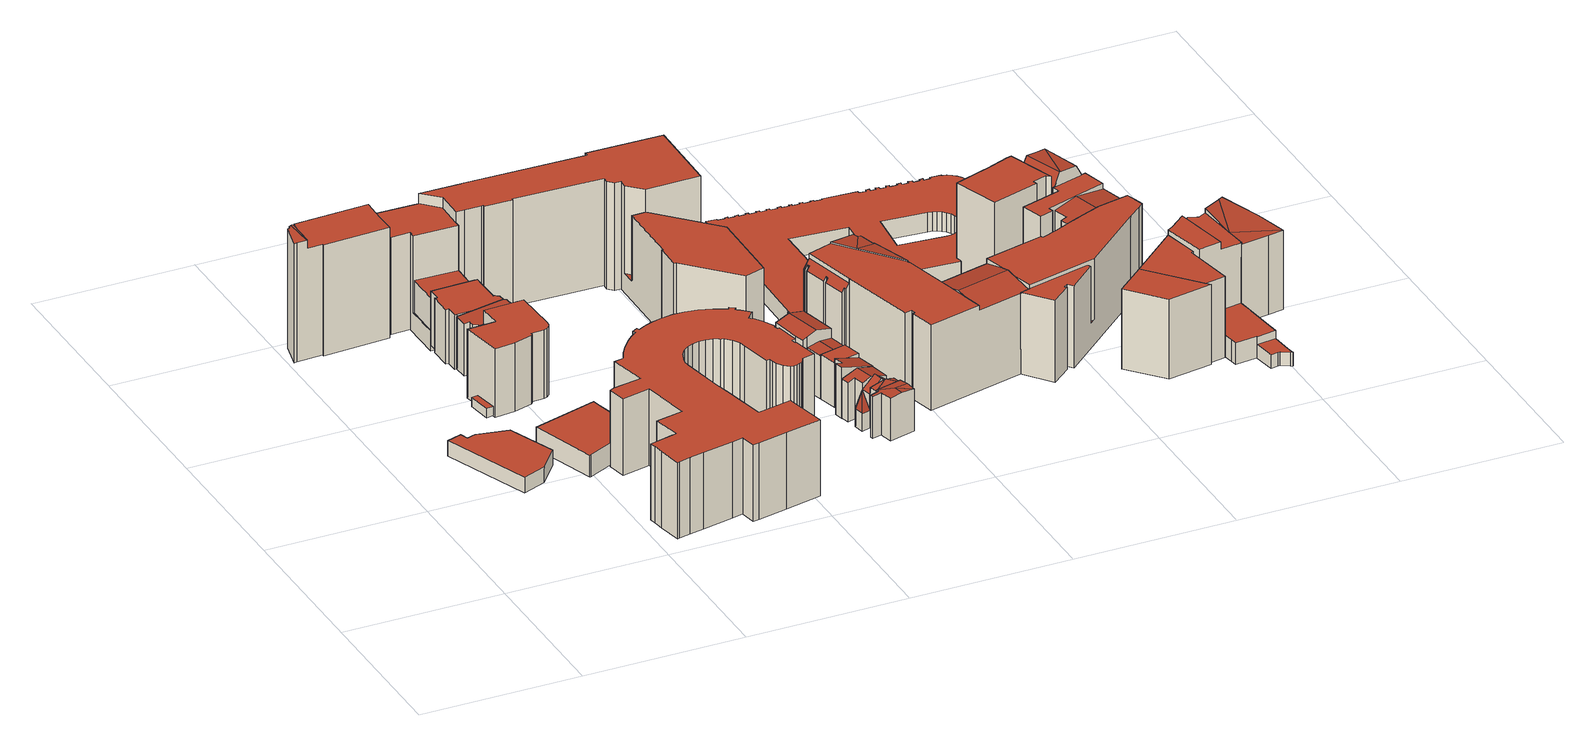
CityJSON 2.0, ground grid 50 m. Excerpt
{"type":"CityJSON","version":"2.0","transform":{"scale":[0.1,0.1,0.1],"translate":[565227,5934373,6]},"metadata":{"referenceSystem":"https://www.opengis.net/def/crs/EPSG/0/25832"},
"CityObjects":{
"building1":{"type":"Building","attributes":{"Gemeindeschluessel":"02100108","Geometrietyp2DReferenz":"3000","function":"31001_3070","roofType":"1000","measuredHeight":4.9,"storeysAboveGround":1},"address":[{"country":"Germany","locality":"Hamburg","thoroughfareName":"Caffamacherreihe"}],"geometry":[{"type":"Solid","lod":"2","boundaries":[[[[0,1,2,3]],[[4,5,0,3]],[[6,7,5,4]],[[6,8,9,7]],[[8,10,11,9]],[[11,10,12,13]],[[12,14,15,13]],[[15,14,2,1]],[[3,2,14,12,10,8,6,4]],[[5,7,9,11,13,15,1,0]]]],"semantics":{"surfaces":[{"type":"WallSurface"},{"type":"GroundSurface"},{"type":"RoofSurface"}],"values":[[0,0,0,0,0,0,0,0,1,2]]}}]},
"building2":{"type":"Building","attributes":{"Gemeindeschluessel":"02100108","Geometrietyp2DReferenz":"3000","function":"31001_2010","roofType":"1000","measuredHeight":38.09,"storeysAboveGround":9},"address":[{"country":"Germany","locality":"Hamburg","thoroughfareNumber":"24","thoroughfareName":"Valentinskamp"}],"geometry":[{"type":"Solid","lod":"2","boundaries":[[[[16,17,18,19,20,21,22]],[[23,24,25,17,16]],[[26,27,28,29,30,31,32,33,34,35,36,37,38]],[[21,20,39,40]],[[20,19,41,39]],[[19,18,42,41]],[[22,21,40,43]],[[24,23,37,36]],[[35,34,44,45]],[[34,33,46,44]],[[33,32,47,46]],[[32,31,48,47]],[[31,30,49,48]],[[30,29,50,49]],[[29,28,51,50]],[[28,27,52,51]],[[27,26,53,52]],[[26,38,54,53]],[[40,39,41,42,55,45,44,46,47,48,49,50,51,52,53,54,43]],[[54,38,37,23,16,22,43]],[[55,25,24,36,35,45]],[[42,18,17,25,55]]]],"semantics":{"surfaces":[{"type":"RoofSurface"},{"type":"WallSurface"},{"type":"GroundSurface"}],"values":[[0,0,0,1,1,1,1,1,1,1,1,1,1,1,1,1,1,1,2,1,1,1]]}}]},
"building3":{"type":"Building","attributes":{"Gemeindeschluessel":"02100108","Geometrietyp2DReferenz":"3000","function":"31001_2460","roofType":"1000","measuredHeight":3,"storeysAboveGround":1},"address":[{"country":"Germany","locality":"Hamburg","thoroughfareName":"Caffamacherreihe"}],"geometry":[{"type":"Solid","lod":"2","boundaries":[[[[56,57,58,59]],[[60,61,62,63]],[[61,56,59,62]],[[60,57,56,61]],[[63,58,57,60]],[[62,59,58,63]]]],"semantics":{"surfaces":[{"type":"GroundSurface"},{"type":"RoofSurface"},{"type":"WallSurface"}],"values":[[0,1,2,2,2,2]]}}]},
"building4":{"type":"Building","attributes":{"Gemeindeschluessel":"02100108","Geometrietyp2DReferenz":"3000","function":"31001_2461","roofType":"1000","measuredHeight":7.02},"address":[{"country":"Germany","locality":"Hamburg","thoroughfareName":"Caffamacherreihe"}],"geometry":[{"type":"Solid","lod":"2","boundaries":[[[[64,65,66,67]],[[65,68,69,66]],[[70,71,72,73]],[[71,74,75,72]],[[76,75,74,77]],[[78,64,67,79]],[[77,78,79,76]],[[73,69,68,70]],[[73,72,75,76,79,67,66,69]],[[68,65,64,78,77,74,71,70]]]],"semantics":{"surfaces":[{"type":"WallSurface"},{"type":"GroundSurface"},{"type":"RoofSurface"}],"values":[[0,0,0,0,0,0,0,0,1,2]]}}]},
"building5":{"type":"Building","attributes":{"Gemeindeschluessel":"02100108","Geometrietyp2DReferenz":"3000","function":"31001_2010","roofType":"1000","measuredHeight":21.86,"storeysAboveGround":4},"address":[{"country":"Germany","locality":"Hamburg","thoroughfareNumber":"10","thoroughfareName":"St. Anscharplatz"}],"geometry":[{"type":"Solid","lod":"2","boundaries":[[[[80,81,82,83]],[[84,85,86,87]],[[85,88,89,86]],[[88,90,91,89]],[[90,92,93,91]],[[92,94,95,93]],[[94,96,97,95]],[[96,98,99,97]],[[100,101,102,103]],[[101,104,105,102]],[[104,106,107,105]],[[82,103,102,105,107,108,87,86,89,91,93,95,97,99,83]],[[80,98,96,94,92,90,88,85,84,109,106,104,101,100,81]],[[84,87,108,109]],[[109,108,107,106]],[[100,103,82,81]],[[80,83,99,98]]]],"semantics":{"surfaces":[{"type":"WallSurface"},{"type":"GroundSurface"},{"type":"RoofSurface"}],"values":[[0,0,0,0,0,0,0,0,0,0,0,1,2,0,0,0,0]]}}]},
"building6":{"type":"Building","attributes":{"Gemeindeschluessel":"02100108","Geometrietyp2DReferenz":"3000","function":"31001_1010","roofType":"1000","measuredHeight":18.88,"storeysAboveGround":3},"address":[{"country":"Germany","locality":"Hamburg","thoroughfareNumber":"9","thoroughfareName":"St. Anscharplatz"}],"geometry":[{"type":"Solid","lod":"2","boundaries":[[[[110,111,112,113]],[[111,114,115,112]],[[114,116,117,115]],[[116,118,119,117]],[[118,120,121,119]],[[120,122,123,121]],[[122,124,125,123]],[[126,127,128,129]],[[127,130,131,128]],[[130,132,133,131]],[[132,110,113,133]],[[134,135,136,137]],[[135,126,129,136]],[[137,125,124,134]],[[137,136,129,128,131,133,113,112,115,117,119,121,123,125]],[[124,122,120,118,116,114,111,110,132,130,127,126,135,134]]]],"semantics":{"surfaces":[{"type":"WallSurface"},{"type":"GroundSurface"},{"type":"RoofSurface"}],"values":[[0,0,0,0,0,0,0,0,0,0,0,0,0,0,1,2]]}}]},
"building7":{"type":"Building","attributes":{"Gemeindeschluessel":"02100108","Geometrietyp2DReferenz":"3000","function":"31001_1010","roofType":"1000","measuredHeight":17.3,"storeysAboveGround":3},"address":[{"country":"Germany","locality":"Hamburg","thoroughfareNumber":"7","thoroughfareName":"St. Anscharplatz"}],"geometry":[{"type":"Solid","lod":"2","boundaries":[[[[138,139,140,141]],[[142,143,138,141]],[[144,143,142,145]],[[113,146,144,145]],[[112,147,146,113]],[[112,148,149,147]],[[150,151,149,148]],[[152,153,151,150]],[[152,154,155,153]],[[154,156,157,155]],[[157,156,158,159]],[[158,160,161,159]],[[161,160,162,163]],[[163,162,164,165]],[[166,165,164,167]],[[166,167,140,139]],[[148,112,113,145,142,141,140,167,164,162,160,158,156,154,152,150]],[[143,144,146,147,149,151,153,155,157,159,161,163,165,166,139,138]]]],"semantics":{"surfaces":[{"type":"WallSurface"},{"type":"GroundSurface"},{"type":"RoofSurface"}],"values":[[0,0,0,0,0,0,0,0,0,0,0,0,0,0,0,0,1,2]]}}]},
"building8":{"type":"Building","attributes":{"Gemeindeschluessel":"02100108","Geometrietyp2DReferenz":"3000","function":"31001_1120","roofType":"1000","measuredHeight":24.4,"storeysAboveGround":8},"address":[{"country":"Germany","locality":"Hamburg","thoroughfareNumber":"44","thoroughfareName":"ABC-Straße"}],"geometry":[{"type":"Solid","lod":"2","boundaries":[[[[168,169,170,171,172,173,174,175,176,177,178,179,180,181,182,183,184,185,186,187,188,189,190,191,192,193,194,195,196,197,198,199,200,201,202,203,204,205,206,207,208,209,210,211,212,213,214,215,216,217,218,219,220,221,222,223,224,225,226,227,228,229,230,231,232,233,234,235,236,237,238,239,240,241,242,243,244,245,246,247,248,249,250,251,252,253,254,255,256,257,258,259,260]],[[261,262,263,264,265,266,267,268,269,270,271,272,273,274,275,276,277,278,279,280,281,282,283,284,285,286,287,288,289,290,291,292,293,294,295,296,297,298,299,300,301,302,303,304,305,306,307,308,309,310,311,312,313,314,315,316,317,318,319,320,321,322,323,324,325,326,327,328,329,330,331,332,333,334,335,336,337,338,339,340,341,342,343,344,345,346,347,348,349,350,351,352,353]],[[351,168,260,352]],[[350,169,168,351]],[[349,170,169,350]],[[348,171,170,349]],[[347,172,171,348]],[[346,173,172,347]],[[345,174,173,346]],[[344,175,174,345]],[[343,176,175,344]],[[342,177,176,343]],[[341,178,177,342]],[[340,179,178,341]],[[339,180,179,340]],[[338,181,180,339]],[[337,182,181,338]],[[336,183,182,337]],[[335,184,183,336]],[[334,185,184,335]],[[333,186,185,334]],[[332,187,186,333]],[[331,188,187,332]],[[330,189,188,331]],[[329,190,189,330]],[[328,191,190,329]],[[327,192,191,328]],[[326,193,192,327]],[[325,194,193,326]],[[324,195,194,325]],[[323,196,195,324]],[[322,197,196,323]],[[321,198,197,322]],[[320,199,198,321]],[[319,200,199,320]],[[318,201,200,319]],[[317,202,201,318]],[[316,203,202,317]],[[315,204,203,316]],[[314,205,204,315]],[[313,206,205,314]],[[312,207,206,313]],[[311,208,207,312]],[[310,209,208,311]],[[309,210,209,310]],[[308,211,210,309]],[[307,212,211,308]],[[306,213,212,307]],[[305,214,213,306]],[[304,215,214,305]],[[303,216,215,304]],[[302,217,216,303]],[[301,218,217,302]],[[300,219,218,301]],[[299,220,219,300]],[[298,221,220,299]],[[297,222,221,298]],[[296,223,222,297]],[[295,224,223,296]],[[294,225,224,295]],[[293,226,225,294]],[[292,227,226,293]],[[291,228,227,292]],[[290,229,228,291]],[[289,230,229,290]],[[288,231,230,289]],[[287,232,231,288]],[[286,233,232,287]],[[285,234,233,286]],[[284,235,234,285]],[[283,236,235,284]],[[282,237,236,283]],[[281,238,237,282]],[[280,239,238,281]],[[279,240,239,280]],[[278,241,240,279]],[[277,242,241,278]],[[276,243,242,277]],[[275,244,243,276]],[[274,245,244,275]],[[273,246,245,274]],[[272,247,246,273]],[[271,248,247,272]],[[270,249,248,271]],[[269,250,249,270]],[[268,251,250,269]],[[267,252,251,268]],[[266,253,252,267]],[[265,254,253,266]],[[264,255,254,265]],[[263,256,255,264]],[[262,257,256,263]],[[261,258,257,262]],[[353,259,258,261]],[[352,260,259,353]]]],"semantics":{"surfaces":[{"type":"GroundSurface"},{"type":"RoofSurface"},{"type":"WallSurface"}],"values":[[0,1,2,2,2,2,2,2,2,2,2,2,2,2,2,2,2,2,2,2,2,2,2,2,2,2,2,2,2,2,2,2,2,2,2,2,2,2,2,2,2,2,2,2,2,2,2,2,2,2,2,2,2,2,2,2,2,2,2,2,2,2,2,2,2,2,2,2,2,2,2,2,2,2,2,2,2,2,2,2,2,2,2,2,2,2,2,2,2,2,2,2,2,2,2]]}}]},
"building9":{"type":"Building","attributes":{"Gemeindeschluessel":"02100108","Geometrietyp2DReferenz":"3000","function":"31001_2010","roofType":"1000","measuredHeight":34.38,"storeysAboveGround":9},"address":[{"country":"Germany","locality":"Hamburg","thoroughfareNumber":"22","thoroughfareName":"Valentinskamp"}],"geometry":[{"type":"Solid","lod":"2","boundaries":[[[[354,355,356,357]],[[358,359,360]],[[361,362,363,364]],[[365,366,359]],[[367,368,369,370]],[[371,372,373,374]],[[372,375,376,373]],[[375,367,370,376]],[[356,355,362,361]],[[377,378,379,380]],[[381,377,380,382]],[[383,384,385,386]],[[384,387,388,385]],[[387,389,390,388]],[[391,392,393,394]],[[395,396,397,398]],[[399,400,401,402]],[[358,403,404,359]],[[404,405,365,359]],[[406,407,408,409]],[[410,411,412,413]],[[414,415,359,366]],[[415,416,360,359]],[[417,418,419,420]],[[418,421,422,419]],[[423,403,358,360,416,417,420,424]],[[378,425,426,369,368,379]],[[427,413,412,409,408,402,401,394,393,386,385,388,390,428,429,430,374,373,376,370,369,426,398,397,424,420,419,422,431]],[[391,400,399,407,406,405,404,403,423,396,395,425,378,377,381,389,387,384,383,392]],[[399,402,408,407]],[[412,411,414,366,365,405,406,409]],[[427,431,432,433]],[[431,422,421,432]],[[413,427,433,410]],[[423,424,397,396]],[[391,394,401,400]],[[395,398,426,425]],[[383,386,393,392]],[[390,389,381,382,428]],[[429,357,356,361,364,430]],[[428,382,434,354,357,429]],[[430,364,363,435,371,374]],[[363,362,355,354,434,435]],[[433,432,421,418,417,416,415,414,411,410]],[[434,382,380,379,368,367,375,372,371,435]]]],"semantics":{"surfaces":[{"type":"RoofSurface"},{"type":"WallSurface"},{"type":"GroundSurface"}],"values":[[0,0,0,0,1,1,1,1,1,1,1,1,1,1,1,1,1,1,1,1,1,1,1,1,1,1,1,2,0,1,1,1,1,1,1,1,1,1,1,1,1,1,1,0,0]]}}]},
"building10":{"type":"Building","attributes":{"Gemeindeschluessel":"02100108","Geometrietyp2DReferenz":"3000","function":"31001_2050","roofType":"3100","measuredHeight":13.84,"storeysAboveGround":3},"address":[{"country":"Germany","locality":"Hamburg","thoroughfareNumber":"2","thoroughfareName":"Neue ABC-Straße"}],"geometry":[{"type":"Solid","lod":"2","boundaries":[[[[436,437,438,439]],[[440,436,439,441]],[[441,439,442]],[[443,444,445,446]],[[447,438,448,449]],[[450,451,452,453]],[[445,453,452,449,448,454,455,446]],[[455,440,441,442,443,446]],[[454,437,436,440,455]],[[449,452,451,447]],[[453,445,444,450]],[[448,438,437,454]],[[444,443,442,439,438,447,451,450]]]],"semantics":{"surfaces":[{"type":"RoofSurface"},{"type":"WallSurface"},{"type":"GroundSurface"}],"values":[[0,0,0,1,1,1,2,1,1,1,1,1,0]]}}]},
"building11":{"type":"Building","attributes":{"Gemeindeschluessel":"02100108","Geometrietyp2DReferenz":"3000","function":"31001_2010","roofType":"3100","measuredHeight":14.96,"storeysAboveGround":3},"address":[{"country":"Germany","locality":"Hamburg","thoroughfareNumber":"3","thoroughfareName":"Neue ABC-Straße"}],"geometry":[{"type":"Solid","lod":"2","boundaries":[[[[456,457,458]],[[458,459,460]],[[461,458,460,462]],[[463,464,456,458,461]],[[465,466,467,468,469,470,471]],[[472,473,474,475,476,477,468]],[[478,474,473,479]],[[474,478,480]],[[477,481,482,470,469]],[[483,475,474,480]],[[459,458,457]],[[465,471,464,463]],[[472,468,467]],[[476,481,477]],[[457,456,464,471,470,482,484,485]],[[486,487,485,484,454,448]],[[486,466,465,463,461,462,487]],[[448,479,473,472,467,466,486]],[[484,482,481,476,475,483,454]],[[454,483,480,478,479,448]],[[477,469,468]],[[487,462,460,459,457,485]]]],"semantics":{"surfaces":[{"type":"RoofSurface"},{"type":"WallSurface"},{"type":"GroundSurface"}],"values":[[0,0,0,0,0,0,0,0,0,0,1,1,1,1,1,2,1,1,1,1,1,1]]}}]},
"building12":{"type":"Building","attributes":{"Gemeindeschluessel":"02100108","Geometrietyp2DReferenz":"3000","function":"31001_2010","roofType":"3100","measuredHeight":14.04,"storeysAboveGround":3},"address":[{"country":"Germany","locality":"Hamburg","thoroughfareNumber":"4","thoroughfareName":"Neue ABC-Straße"}],"geometry":[{"type":"Solid","lod":"2","boundaries":[[[[488,489,490,491,492,493]],[[494,495,491,490]],[[489,488,496,497]],[[488,493,498,496]],[[493,492,499,498]],[[495,494,484,500]],[[494,490,489,497,484]],[[492,491,495,500,499]],[[500,484,497,496,498,499]]]],"semantics":{"surfaces":[{"type":"RoofSurface"},{"type":"WallSurface"},{"type":"GroundSurface"}],"values":[[0,0,1,1,1,1,1,1,2]]}}]},
"building13":{"type":"Building","attributes":{"Gemeindeschluessel":"02100108","Geometrietyp2DReferenz":"3000","function":"31001_2010","roofType":"2100","measuredHeight":16.29,"storeysAboveGround":3},"address":[{"country":"Germany","locality":"Hamburg","thoroughfareNumber":"5","thoroughfareName":"Neue ABC-Straße"}],"geometry":[{"type":"Solid","lod":"2","boundaries":[[[[501,502,503,504,505,506]],[[507,508,509,510,511,512]],[[505,504,507,512]],[[504,503,508,507]],[[503,502,509,508]],[[502,501,510,509]],[[501,506,511,510]],[[506,505,512,511]]]],"semantics":{"surfaces":[{"type":"RoofSurface"},{"type":"GroundSurface"},{"type":"WallSurface"}],"values":[[0,1,2,2,2,2,2,2]]}}]},
"building14":{"type":"Building","attributes":{"Gemeindeschluessel":"02100108","Geometrietyp2DReferenz":"3000","function":"31001_2010","roofType":"1000","measuredHeight":14.13,"storeysAboveGround":3},"address":[{"country":"Germany","locality":"Hamburg","thoroughfareNumber":"6","thoroughfareName":"Neue ABC-Straße"}],"geometry":[{"type":"Solid","lod":"2","boundaries":[[[[513,514,515,516]],[[517,509,508,518]],[[515,514,517,518]],[[514,513,509,517]],[[513,516,508,509]],[[516,515,518,508]]]],"semantics":{"surfaces":[{"type":"RoofSurface"},{"type":"GroundSurface"},{"type":"WallSurface"}],"values":[[0,1,2,2,2,2]]}}]},
"building15":{"type":"Building","attributes":{"Gemeindeschluessel":"02100108","Geometrietyp2DReferenz":"3000","function":"31001_2010","roofType":"3100","measuredHeight":18.1,"storeysAboveGround":5},"address":[{"country":"Germany","locality":"Hamburg","thoroughfareNumber":"8","thoroughfareName":"Neue ABC-Straße"}],"geometry":[{"type":"Solid","lod":"2","boundaries":[[[[519,520,521,522]],[[521,520,523,524]],[[525,526,527,528]],[[528,527,529,524,523,530]],[[529,531,522,521,524]],[[529,527,526,531]],[[528,530,532,525]],[[523,520,519,532,530]],[[532,519,522,531,526,525]]]],"semantics":{"surfaces":[{"type":"RoofSurface"},{"type":"WallSurface"},{"type":"GroundSurface"}],"values":[[0,1,1,2,1,1,1,1,0]]}}]},
"building16":{"type":"Building","attributes":{"Gemeindeschluessel":"02100108","Geometrietyp2DReferenz":"3000","function":"31001_2010","roofType":"3100","measuredHeight":14.31,"storeysAboveGround":3},"address":[{"country":"Germany","locality":"Hamburg","thoroughfareNumber":"7","thoroughfareName":"Neue ABC-Straße"}],"geometry":[{"type":"Solid","lod":"2","boundaries":[[[[533,534,535,536]],[[537,538,534,533]],[[536,535,539,540]],[[538,537,541,542]],[[537,533,536,540,541]],[[535,534,538,542,539]],[[542,541,540,539]]]],"semantics":{"surfaces":[{"type":"RoofSurface"},{"type":"WallSurface"},{"type":"GroundSurface"}],"values":[[0,0,1,1,1,1,2]]}}]},
"building17":{"type":"Building","attributes":{"Gemeindeschluessel":"02100108","Geometrietyp2DReferenz":"3000","function":"31001_2070","roofType":"1000","measuredHeight":27.98,"storeysAboveGround":7},"address":[{"country":"Germany","locality":"Hamburg","thoroughfareNumber":"52","thoroughfareName":"ABC-Straße"}],"geometry":[{"type":"Solid","lod":"2","boundaries":[[[[543,544,545,546]],[[547,548,549,550,543,546,551]],[[551,546,552]],[[553,551,552]],[[554,555,556]],[[557,558,559,560]],[[558,561,562,559]],[[561,563,564,562]],[[563,565,566,564]],[[567,568,569,570]],[[568,571,572,569]],[[571,573,574,572]],[[573,575,576,574]],[[575,577,578,576]],[[577,579,580,578]],[[581,582,583,584]],[[544,543,585,586]],[[587,588,589]],[[590,591,592,593]],[[591,594,595,592]],[[594,596,597,595]],[[543,550,598,585]],[[550,549,599,598]],[[549,548,600,599]],[[601,602,603,604]],[[602,605,606,603]],[[553,552,581,584,607]],[[608,609,610,611]],[[609,612,613,610]],[[614,615,616,617]],[[618,619,620]],[[621,614,617,622]],[[623,624,556,555]],[[625,626,627,628]],[[626,629,630,627]],[[629,631,632,630]],[[631,633,634,632]],[[635,636,637,638]],[[636,639,640,637]],[[639,641,642,640]],[[643,644,645,646]],[[644,647,648,645]],[[596,594,591,590,649,587,589,650,582,581,651,652,653,654]],[[633,621,622,655,656,634]],[[641,657,554,556,624,625,628,642]],[[593,592,595,597,658,570,569,572,574,576,578,580,560,559,562,564,566,659,586,585,598,599,600,604,603,606,660,611,610,613,661,662,646,645,648,663,638,637,640,642,628,627,630,632,634,656,664]],[[584,583,665,666,612,609,608,667,605,602,601,668,607]],[[615,657,641,639,636,635,669,647,644,643,670,671,672,618,620,616]],[[597,596,654,658]],[[587,649,664,656,655,588]],[[601,604,600,548,547,668]],[[618,672,666,665,673,619]],[[669,663,648,647]],[[635,638,663,669]],[[643,646,662,670]],[[615,614,623,555,554,657]],[[670,662,661,671]],[[613,612,666,672,671,661]],[[620,674,616]],[[589,675,650]],[[608,611,660,667]],[[667,660,606,605]],[[668,547,551,553,607]],[[664,649,590,593]],[[581,552,546,545,651]],[[650,673,665,583,582]],[[654,653,676,677]],[[659,652,651,545,544,586]],[[658,654,677,567,570]],[[560,580,579,557]],[[566,565,676,653,652,659]],[[624,623,614,621,633,631,629,626,625]],[[589,588,655,622,617,616,674,675]],[[674,620,619,673,650,675]],[[579,577,575,573,571,568,567,677,676,565,563,561,558,557]]]],"semantics":{"surfaces":[{"type":"RoofSurface"},{"type":"WallSurface"},{"type":"GroundSurface"}],"values":[[0,0,0,0,0,1,1,1,1,1,1,1,1,1,1,1,1,1,1,1,1,1,1,1,1,1,1,1,1,1,1,1,1,1,1,1,1,1,1,1,1,1,0,1,1,2,0,0,1,1,1,1,1,1,1,1,1,1,1,1,1,1,1,1,1,1,1,1,1,1,1,0,0,0,0]]}}]},
"building18":{"type":"Building","attributes":{"name":"Finanzbehörde","Gemeindeschluessel":"02100108","Geometrietyp2DReferenz":"3000","function":"31001_1110","roofType":"1000","measuredHeight":6.14,"storeysAboveGround":9},"address":[{"country":"Germany","locality":"Hamburg","thoroughfareNumber":"36","thoroughfareName":"Gänsemarkt"}],"geometry":[{"type":"Solid","lod":"2","boundaries":[[[[678,679,680,681,682,683,684,685,686,687,688,689,690,691,692,693,694,695,696,697,698,699,700,701,702,703,704,705,706,707,708,709,710,711,712,713,714,715,716,717,718,719,720,721,722,723,724,725,726,727,728,729,730,731,732,733,734,735,736,737,738,739,740,741,742,743,744,745,746,747,748,749,750,751,752,753,754,755,756,757,758,759,760,761,762,763,764,765,766,767,768,769,770,771,772,773,774,775,776,777,778,779,780,781,782,783,784,785,786,787,788,789,790,791,792,793,794,795,796,797,798,799,800,801,802,803,804,805,806,807,808,809,810,811,812,813,814,815,816],[817,818,819,820,821,822,823,824,825,826,827,828,829,830,831,832,833,834,835],[836,837,838,839]],[[840,841,842,843,844,845,846,847,848,849,850,851,852,853,854,855,856,857,858,859,860,861,862,863,864,865,866,867,868,869,870,871,872,873,874,875,876,877,878,879,880,881,882,883,884,885,886,887,888,889,890,891,892,893,894,895,896,897,898,899,900,901,902,903,904,905,906,907,908,909,910,911,912,913,914,915,916,917,918,919,920,921,922,923,924,925,926,927,928,929,930,931,932,933,934,935,936,937,938,939,940,941,942,943,944,945,946,947,948,949,950,951,952,953,954,955,956,957,958,959,960,961,962,963,964,965,966,967,968,969,970,971,972,973,974,975,976,977,978],[979,980,981,982,983,984,985,986,987,988,989,990,991,992,993,994,995,996,997],[998,999,1000,1001]],[[976,678,816,977]],[[975,679,678,976]],[[974,680,679,975]],[[973,681,680,974]],[[972,682,681,973]],[[971,683,682,972]],[[970,684,683,971]],[[969,685,684,970]],[[968,686,685,969]],[[967,687,686,968]],[[966,688,687,967]],[[965,689,688,966]],[[964,690,689,965]],[[963,691,690,964]],[[962,692,691,963]],[[961,693,692,962]],[[960,694,693,961]],[[959,695,694,960]],[[958,696,695,959]],[[957,697,696,958]],[[956,698,697,957]],[[955,699,698,956]],[[954,700,699,955]],[[953,701,700,954]],[[952,702,701,953]],[[951,703,702,952]],[[950,704,703,951]],[[949,705,704,950]],[[948,706,705,949]],[[947,707,706,948]],[[946,708,707,947]],[[945,709,708,946]],[[944,710,709,945]],[[943,711,710,944]],[[942,712,711,943]],[[941,713,712,942]],[[940,714,713,941]],[[939,715,714,940]],[[938,716,715,939]],[[937,717,716,938]],[[936,718,717,937]],[[935,719,718,936]],[[934,720,719,935]],[[933,721,720,934]],[[932,722,721,933]],[[931,723,722,932]],[[930,724,723,931]],[[929,725,724,930]],[[928,726,725,929]],[[927,727,726,928]],[[926,728,727,927]],[[925,729,728,926]],[[924,730,729,925]],[[923,731,730,924]],[[922,732,731,923]],[[921,733,732,922]],[[920,734,733,921]],[[919,735,734,920]],[[918,736,735,919]],[[917,737,736,918]],[[916,738,737,917]],[[915,739,738,916]],[[914,740,739,915]],[[913,741,740,914]],[[912,742,741,913]],[[911,743,742,912]],[[910,744,743,911]],[[909,745,744,910]],[[908,746,745,909]],[[907,747,746,908]],[[906,748,747,907]],[[905,749,748,906]],[[904,750,749,905]],[[903,751,750,904]],[[902,752,751,903]],[[901,753,752,902]],[[900,754,753,901]],[[899,755,754,900]],[[898,756,755,899]],[[897,757,756,898]],[[896,758,757,897]],[[895,759,758,896]],[[894,760,759,895]],[[893,761,760,894]],[[892,762,761,893]],[[891,763,762,892]],[[890,764,763,891]],[[889,765,764,890]],[[888,766,765,889]],[[887,767,766,888]],[[886,768,767,887]],[[885,769,768,886]],[[884,770,769,885]],[[883,771,770,884]],[[882,772,771,883]],[[881,773,772,882]],[[880,774,773,881]],[[879,775,774,880]],[[878,776,775,879]],[[877,777,776,878]],[[876,778,777,877]],[[875,779,778,876]],[[874,780,779,875]],[[873,781,780,874]],[[872,782,781,873]],[[871,783,782,872]],[[870,784,783,871]],[[869,785,784,870]],[[868,786,785,869]],[[867,787,786,868]],[[866,788,787,867]],[[865,789,788,866]],[[864,790,789,865]],[[863,791,790,864]],[[862,792,791,863]],[[861,793,792,862]],[[860,794,793,861]],[[859,795,794,860]],[[858,796,795,859]],[[857,797,796,858]],[[856,798,797,857]],[[855,799,798,856]],[[854,800,799,855]],[[853,801,800,854]],[[852,802,801,853]],[[851,803,802,852]],[[850,804,803,851]],[[849,805,804,850]],[[848,806,805,849]],[[847,807,806,848]],[[846,808,807,847]],[[845,809,808,846]],[[844,810,809,845]],[[843,811,810,844]],[[842,812,811,843]],[[841,813,812,842]],[[840,814,813,841]],[[978,815,814,840]],[[977,816,815,978]],[[995,817,835,996]],[[994,818,817,995]],[[993,819,818,994]],[[992,820,819,993]],[[991,821,820,992]],[[990,822,821,991]],[[989,823,822,990]],[[988,824,823,989]],[[987,825,824,988]],[[986,826,825,987]],[[985,827,826,986]],[[984,828,827,985]],[[983,829,828,984]],[[982,830,829,983]],[[981,831,830,982]],[[980,832,831,981]],[[979,833,832,980]],[[997,834,833,979]],[[996,835,834,997]],[[999,836,839,1000]],[[998,837,836,999]],[[1001,838,837,998]],[[1000,839,838,1001]]]],"semantics":{"surfaces":[{"type":"GroundSurface"},{"type":"RoofSurface"},{"type":"WallSurface"}],"values":[[0,1,2,2,2,2,2,2,2,2,2,2,2,2,2,2,2,2,2,2,2,2,2,2,2,2,2,2,2,2,2,2,2,2,2,2,2,2,2,2,2,2,2,2,2,2,2,2,2,2,2,2,2,2,2,2,2,2,2,2,2,2,2,2,2,2,2,2,2,2,2,2,2,2,2,2,2,2,2,2,2,2,2,2,2,2,2,2,2,2,2,2,2,2,2,2,2,2,2,2,2,2,2,2,2,2,2,2,2,2,2,2,2,2,2,2,2,2,2,2,2,2,2,2,2,2,2,2,2,2,2,2,2,2,2,2,2,2,2,2,2,2,2,2,2,2,2,2,2,2,2,2,2,2,2,2,2,2,2,2,2,2,2,2]]}}]},
"building19":{"type":"Building","attributes":{"Gemeindeschluessel":"02100108","Geometrietyp2DReferenz":"3000","function":"31001_2010","roofType":"1000","measuredHeight":25.54,"storeysAboveGround":7},"address":[{"country":"Germany","locality":"Hamburg","thoroughfareNumber":"2","thoroughfareName":"ABC-Straße"}],"geometry":[{"type":"Solid","lod":"2","boundaries":[[[[1002,1003,1004,1005]],[[1006,1007,1008,1009]],[[1004,1003,1008,1007]],[[1002,1005,1006,1009]],[[1006,1005,1004,1007]],[[1008,1003,1002,1009]]]],"semantics":{"surfaces":[{"type":"RoofSurface"},{"type":"GroundSurface"},{"type":"WallSurface"}],"values":[[0,1,2,2,2,2]]}}]},
"building20":{"type":"Building","attributes":{"Gemeindeschluessel":"02100108","Geometrietyp2DReferenz":"3000","function":"31001_2010","roofType":"1000","measuredHeight":30.44,"storeysAboveGround":6},"address":[{"country":"Germany","locality":"Hamburg","thoroughfareNumber":"35","thoroughfareName":"Gänsemarkt"}],"geometry":[{"type":"Solid","lod":"2","boundaries":[[[[1010,1011,1012,1013,1014,1015,1016]],[[1017,1018,1019,1012,1011]],[[1020,1018,1017,1021]],[[1022,1023,1020,1021]],[[1024,1025,1026,1015]],[[1027,1028,797,798]],[[1028,1029,1030,797]],[[1029,1031,1032,1030]],[[1033,1034,1035,1036]],[[1034,1037,1038,1035]],[[1014,1024,1015]],[[1023,1022,1039,790]],[[1040,1027,798,1041]],[[1022,1021,1017,1011,1010,1042,1039]],[[1035,1038,1041,798,797,1030,1032,1043,1044,791,790,1039,1042,1036]],[[791,1019,1018,1020,1023,790]],[[1044,1013,1012,1019,791]],[[1043,1025,1024,1014,1013,1044]],[[1041,1038,1037,1040]],[[1042,1010,1016,1045,1033,1036]],[[1016,1015,1026,1046,1045]],[[1032,1031,1046,1026,1025,1043]],[[1046,1031,1029,1028,1027,1040,1037,1034,1033,1045]]]],"semantics":{"surfaces":[{"type":"RoofSurface"},{"type":"WallSurface"},{"type":"GroundSurface"}],"values":[[0,0,0,0,0,1,1,1,1,1,1,1,1,1,2,1,1,1,1,1,1,1,0]]}}]},
"building21":{"type":"Building","attributes":{"Gemeindeschluessel":"02100108","Geometrietyp2DReferenz":"3000","function":"31001_2010","roofType":"1000","measuredHeight":26.57,"storeysAboveGround":6},"address":[{"country":"Germany","locality":"Hamburg","thoroughfareNumber":"33","thoroughfareName":"Gänsemarkt"}],"geometry":[{"type":"Solid","lod":"2","boundaries":[[[[1047,1048,1049,1050]],[[1051,1052,1053,1054]],[[1052,1055,1056,1053]],[[1057,1058,1059,1060]],[[1057,1061,1062,1063,1055,1052,1051,1048,1047,1058]],[[1049,1064,1065,1066,1041,1067,1068,1069,1042,1039,1060,1059,1050]],[[1070,1071,1054,1053,1056,1072,1073,1074]],[[1056,1068,1067,1072]],[[1059,1058,1047,1050]],[[1039,1061,1057,1060]],[[1042,1062,1061,1039]],[[1049,1048,1051,1054,1071,1064]],[[1069,1063,1062,1042]],[[1070,1065,1064,1071]],[[1074,1066,1065,1070]],[[1068,1056,1055,1063,1069]],[[1073,1041,1066,1074]],[[1072,1067,1041,1073]]]],"semantics":{"surfaces":[{"type":"WallSurface"},{"type":"RoofSurface"},{"type":"GroundSurface"}],"values":[[0,0,0,0,1,2,1,0,0,0,0,0,0,0,0,0,0,0]]}}]},
"building22":{"type":"Building","attributes":{"Gemeindeschluessel":"02100108","Geometrietyp2DReferenz":"3000","function":"31001_2010","roofType":"1000","measuredHeight":25.83,"storeysAboveGround":7},"address":[{"country":"Germany","locality":"Hamburg","thoroughfareNumber":"1","thoroughfareName":"ABC-Straße"}],"geometry":[{"type":"Solid","lod":"2","boundaries":[[[[1075,1076,1077,1078,1003,1079]],[[1080,1081,1082,1083,1084,1085]],[[1003,1078,1080,1085]],[[1078,1077,1081,1080]],[[1077,1076,1082,1081]],[[1076,1075,1083,1082]],[[1075,1079,1084,1083]],[[1079,1003,1085,1084]]]],"semantics":{"surfaces":[{"type":"RoofSurface"},{"type":"GroundSurface"},{"type":"WallSurface"}],"values":[[0,1,2,2,2,2,2,2]]}}]},
"building23":{"type":"Building","attributes":{"Gemeindeschluessel":"02100108","Geometrietyp2DReferenz":"3000","function":"31001_2010","roofType":"3100","measuredHeight":26.45,"storeysAboveGround":6},"address":[{"country":"Germany","locality":"Hamburg","thoroughfareNumber":"30","thoroughfareName":"Gänsemarkt"}],"geometry":[{"type":"Solid","lod":"2","boundaries":[[[[1086,1087,1088,1089,1090,1091,1092,1093,1094]],[[1095,1089,1088,1096]],[[1093,1092,1097,1098]],[[1092,1091,1099,1097]],[[1091,1090,1059,1099]],[[1087,1086,1100,1101]],[[1086,1094,1102,1100]],[[1094,1093,1098,1102]],[[1095,1096,1103,1060]],[[1096,1088,1087,1101,1103]],[[1090,1089,1095,1060,1059]],[[1060,1103,1101,1100,1102,1098,1097,1099,1059]]]],"semantics":{"surfaces":[{"type":"RoofSurface"},{"type":"WallSurface"},{"type":"GroundSurface"}],"values":[[0,0,1,1,1,1,1,1,1,1,1,2]]}}]},
"building24":{"type":"Building","attributes":{"Gemeindeschluessel":"02100108","Geometrietyp2DReferenz":"3000","function":"31001_2010","roofType":"1000","measuredHeight":28.51,"storeysAboveGround":6},"address":[{"country":"Germany","locality":"Hamburg","thoroughfareNumber":"24","thoroughfareName":"Gänsemarkt"}],"geometry":[{"type":"Solid","lod":"2","boundaries":[[[[1104,1105,1106,1107,1108]],[[1109,1110,1111,1112,1113,1114,1115,1116,1117,1118,1119]],[[1112,1120,1121]],[[1122,1123,1124,1120,1112,1125]],[[1126,1127,1125,1112,1128]],[[1107,1106,1129,1130]],[[1105,1104,1119,1118]],[[1131,1132,1133,1134]],[[1132,1135,1136,1133]],[[1135,1137,1138,1136]],[[1117,1116,1139,1140]],[[1116,1115,1141,1139]],[[1115,1114,1142,1141]],[[1111,1128,1112]],[[1143,1144,1145,1146]],[[1147,1148,1149,1150]],[[1148,1151,1152,1149]],[[1151,1153,1154,1152]],[[1153,1155,1156,1154]],[[1121,1113,1112]],[[1124,1123,1157,1158]],[[1123,1122,1159,1157]],[[1127,1126,1160,1161]],[[1114,1113,1121,1120,1124,1158,1142]],[[1146,1145,1162,1150,1149,1152,1154,1156,1163,1134,1133,1136,1138,1130,1129,1140,1139,1141,1142,1158,1157,1159,1161,1160,1164]],[[1138,1137,1165,1108,1107,1130]],[[1159,1122,1125,1127,1161]],[[1163,1156,1155,1166]],[[1162,1167,1168,1169,1147,1150]],[[1162,1145,1144,1167]],[[1164,1110,1109,1170,1143,1146]],[[1160,1126,1128,1111,1110,1164]],[[1163,1166,1171,1172,1131,1134]],[[1168,1172,1171,1169]],[[1109,1119,1104,1108,1165,1170]],[[1129,1106,1105,1118,1117,1140]],[[1171,1166,1155,1153,1151,1148,1147,1169]],[[1165,1137,1135,1132,1131,1172,1168,1167,1144,1143,1170]]]],"semantics":{"surfaces":[{"type":"RoofSurface"},{"type":"WallSurface"},{"type":"GroundSurface"}],"values":[[0,0,0,0,0,1,1,1,1,1,1,1,1,1,1,1,1,1,1,1,1,1,1,1,2,1,1,1,1,1,1,1,1,1,1,1,0,0]]}}]}
},
"vertices":[
[236,371,120],[131,645,120],[131,645,71],[236,371,71],[310,399,71],[310,399,120],[371,475,71],[371,475,120],[312,624,71],[312,624,120],[214,644,71],[214,644,120],[186,635,71],[186,635,120],[178,660,71],[178,660,120],
[42,1366,404],[37,1459,403],[31,1456,403],[28,1448,403],[21,1447,403],[3,1364,403],[10,1365,403],[43,1366,404],[44,1459,404],[40,1460,404],[92,1364,377],[299,1374,377],[299,1376,377],[298,1435,377],[300,1514,377],[68,1504,377],[56,1449,377],[53,1449,377],[51,1454,377],[48,1458,377],[44,1459,377],[43,1366,377],[92,1369,377],[21,1447,23],[3,1364,23],[28,1448,23],[31,1456,23],[10,1365,23],[51,1454,23],[48,1458,23],[53,1449,23],[56,1449,23],[68,1504,23],[300,1514,23],[298,1435,23],[299,1376,23],[299,1374,23],[92,1364,23],[92,1369,23],[40,1460,23],
[336,885,58],[349,812,58],[328,809,58],[316,882,58],[349,812,88],[336,885,88],[316,882,88],[328,809,88],
[458,413,115],[455,412,115],[455,412,45],[458,413,45],[387,615,115],[387,615,45],[591,675,115],[597,647,115],[597,647,45],[591,675,45],[607,605,115],[607,605,45],[638,471,45],[638,471,115],[549,455,115],[549,455,45],
[420,823,267],[357,815,267],[357,815,48],[420,823,48],[550,886,267],[549,875,267],[549,875,48],[550,886,48],[544,864,267],[544,864,48],[535,857,267],[535,857,48],[524,853,267],[524,853,48],[484,851,267],[484,851,48],[484,844,267],[484,844,48],[479,839,267],[479,839,48],[334,947,267],[423,952,267],[423,952,48],[334,947,48],[419,1021,267],[419,1021,48],[419,1022,267],[419,1022,48],[544,1027,48],[544,1027,267],
[374,1099,218],[504,1101,235],[504,1101,51],[374,1099,51],[514,1101,237],[514,1101,51],[524,1094,238],[524,1094,51],[525,1067,238],[525,1067,51],[543,1067,240],[543,1067,51],[544,1027,240],[544,1027,51],[419,1022,224],[419,1022,51],[404,1024,222],[392,1034,220],[392,1034,51],[404,1024,51],[392,1054,220],[392,1054,51],[375,1054,218],[375,1054,51],[419,1021,224],[408,1020,222],[408,1020,51],[419,1021,51],
[358,1136,224],[358,1207,224],[358,1207,51],[358,1136,51],[366,1136,51],[366,1136,224],[367,1099,224],[367,1099,51],[374,1099,224],[504,1101,224],[504,1107,51],[504,1107,224],[515,1107,51],[515,1107,224],[526,1118,51],[526,1118,224],[525,1140,51],[525,1140,224],[514,1150,51],[514,1150,224],[509,1150,51],[509,1150,224],[508,1250,51],[508,1250,224],[498,1250,51],[498,1250,224],[364,1247,51],[364,1247,224],[365,1207,224],[365,1207,51],
[1025,720,40],[1042,709,40],[1036,701,40],[1048,692,40],[1073,669,40],[1050,644,40],[1057,635,40],[1060,637,40],[1077,614,40],[1098,572,40],[1093,570,40],[1098,557,40],[1103,558,40],[1118,485,40],[1105,482,40],[1108,465,40],[1112,466,40],[1129,386,40],[1090,378,40],[1085,369,40],[1078,361,40],[1070,356,40],[1061,352,40],[1051,351,40],[1041,352,40],[1024,366,40],[1012,384,40],[1007,398,40],[1005,412,40],[996,411,40],[975,509,40],[970,529,40],[958,550,40],[940,567,40],[932,573,40],[912,581,40],[892,585,40],[871,585,40],[850,581,40],[830,571,40],[813,557,40],[799,538,40],[791,518,40],[787,499,40],[788,481,40],[812,353,40],[824,299,40],[853,163,40],[961,185,40],[962,178,40],[989,53,40],[876,29,40],[782,10,40],[763,6,40],[753,55,40],[719,47,40],[621,27,40],[576,18,40],[540,10,40],[532,8,40],[519,82,40],[514,114,40],[510,134,40],[514,135,40],[584,151,40],[595,154,40],[597,154,40],[578,240,40],[665,258,40],[634,408,40],[546,388,40],[534,448,40],[549,455,40],[621,468,40],[638,471,40],[612,585,40],[642,592,40],[655,618,40],[670,642,40],[697,674,40],[714,690,40],[734,705,40],[729,713,40],[746,724,40],[750,715,40],[772,727,40],[795,736,40],[831,746,40],[868,751,40],[906,750,40],[943,744,40],[983,731,40],[1021,711,40],[943,744,284],[906,750,284],[868,751,284],[831,746,284],[795,736,284],[772,727,284],[750,715,284],[746,724,284],[729,713,284],[734,705,284],[714,690,284],[697,674,284],[670,642,284],[655,618,284],[642,592,284],[612,585,284],[638,471,284],[621,468,284],[549,455,284],[534,448,284],[546,388,284],[634,408,284],[665,258,284],[578,240,284],[597,154,284],[595,154,284],[584,151,284],[514,135,284],[510,134,284],[514,114,284],[519,82,284],[532,8,284],[540,10,284],[576,18,284],[621,27,284],[719,47,284],[753,55,284],[763,6,284],[782,10,284],[876,29,284],[989,53,284],[962,178,284],[961,185,284],[853,163,284],[824,299,284],[812,353,284],[788,481,284],[787,499,284],[791,518,284],[799,538,284],[813,557,284],[830,571,284],[850,581,284],[871,585,284],[892,585,284],[912,581,284],[932,573,284],[940,567,284],[958,550,284],[970,529,284],[975,509,284],[996,411,284],[1005,412,284],[1007,398,284],[1012,384,284],[1024,366,284],[1041,352,284],[1051,351,284],[1061,352,284],[1070,356,284],[1078,361,284],[1085,369,284],[1090,378,284],[1129,386,284],[1112,466,284],[1108,465,284],[1105,482,284],[1118,485,284],[1103,558,284],[1098,557,284],[1093,570,284],[1098,572,284],[1077,614,284],[1060,637,284],[1057,635,284],[1050,644,284],[1073,669,284],[1048,692,284],[1036,701,284],[1042,709,284],[1025,720,284],[1021,711,284],[983,731,284],
[500,1354,200],[366,1357,200],[365,1247,200],[498,1250,200],[1197,1263,96],[1028,1260,96],[1194,1090,96],[365,1247,96],[366,1357,96],[363,1357,96],[364,1247,96],[985,1304,96],[985,1259,96],[298,1435,343],[300,1514,343],[300,1514,33],[298,1435,33],[363,1376,343],[304,1376,343],[304,1376,33],[363,1376,33],[299,1376,343],[299,1376,33],[502,1461,376],[452,1511,376],[452,1511,343],[502,1461,343],[500,1374,376],[500,1374,343],[585,1368,376],[585,1373,376],[585,1373,33],[585,1368,33],[580,1373,376],[580,1373,33],[528,1374,376],[528,1374,33],[672,1371,376],[672,1367,376],[672,1367,33],[672,1371,33],[963,1501,376],[963,1513,376],[963,1513,33],[963,1501,33],[950,1347,376],[951,1366,376],[951,1366,33],[950,1347,33],[1197,1263,376],[1028,1260,376],[985,1304,376],[986,1329,376],[966,1330,376],[966,1330,33],[986,1329,33],[977,1051,305],[982,1051,305],[982,1051,33],[977,1051,33],[985,1259,305],[1028,1260,305],[1194,1090,305],[1191,866,305],[1190,842,305],[1190,842,33],[1191,866,33],[1128,822,305],[1128,822,33],[1201,1510,376],[1201,1510,33],[583,1509,376],[583,1509,33],[976,970,33],[500,1374,33],[498,1250,33],[364,1247,33],[983,970,33],[983,970,305],[976,970,305],[500,1354,343],[363,1357,343],
[1369,293,180],[1362,323,176],[1280,303,176],[1328,283,180],[1376,264,176],[1375,264,176],[1335,253,180],[1295,243,176],[1285,283,176],[1285,283,41],[1295,243,41],[1282,294,176],[1280,303,41],[1282,294,41],[1256,276,174],[1254,287,174],[1254,287,41],[1256,276,41],[1362,323,41],[1376,264,41],
[1264,361,98],[1240,355,98],[1255,343,161],[1240,355,99],[1246,324,99],[1272,330,98],[1246,324,97],[1272,330,96],[1265,361,96],[1272,330,151],[1273,331,152],[1273,330,152],[1296,336,170],[1314,340,185],[1306,371,185],[1265,361,151],[1273,330,170],[1273,330,171],[1317,326,190],[1355,350,171],[1355,350,170],[1332,345,170],[1281,303,171],[1280,303,171],[1361,322,171],[1355,350,152],[1347,381,152],[1362,323,171],[1347,381,41],[1240,355,41],[1273,331,41],[1246,324,41],
[1257,394,172],[1265,361,172],[1294,368,181],[1280,427,181],[1227,415,165],[1233,388,165],[1347,381,165],[1333,441,165],[1257,394,41],[1265,361,41],[1233,388,41],[1227,415,41],[1333,441,41],
[1333,441,167],[1319,499,167],[1236,479,195],[1243,448,195],[1221,442,202],[1227,415,202],[1243,448,39],[1236,479,39],[1319,499,39],[1333,441,39],[1227,415,39],[1221,442,39],
[1319,499,180],[1304,558,180],[1221,538,180],[1236,479,180],[1304,558,39],[1221,538,39],
[1241,606,218],[1290,617,205],[1262,736,205],[1213,724,218],[1290,617,37],[1262,736,37],[1191,593,204],[1184,621,204],[1184,621,37],[1191,593,37],[1165,712,37],[1206,597,37],[1165,712,205],[1206,597,208],
[1263,548,181],[1248,607,181],[1206,597,175],[1221,538,175],[1304,558,175],[1290,617,175],[1206,597,38],[1221,538,38],[1304,558,38],[1290,617,38],
[1517,926,280],[1512,944,279],[1430,916,289],[1480,854,289],[1546,880,277],[1541,879,278],[1530,920,278],[1528,929,278],[1547,876,277],[1579,734,289],[1582,734,277],[2053,528,90],[2030,522,90],[2034,511,90],[1336,873,242],[1346,875,256],[1346,875,12],[1336,873,12],[1344,881,256],[1344,881,12],[1335,879,242],[1335,879,12],[1333,885,242],[1333,885,12],[1383,716,255],[1381,724,255],[1381,724,12],[1383,716,12],[1373,722,242],[1373,722,12],[1356,793,242],[1356,793,12],[1364,795,255],[1364,795,12],[1363,803,255],[1363,803,12],[1354,801,242],[1354,801,12],[1579,734,285],[1583,728,285],[1583,728,90],[1579,734,90],[1517,926,12],[1512,944,12],[1655,431,285],[1655,431,269],[1639,496,285],[1470,470,285],[1477,472,285],[1477,472,12],[1470,470,12],[1474,486,285],[1474,486,12],[1452,481,285],[1452,481,12],[1528,929,12],[1530,920,12],[1541,879,12],[1697,920,90],[1724,808,90],[1724,808,12],[1697,920,12],[1746,813,90],[1746,813,12],[1582,734,90],[1934,820,90],[1948,778,90],[1948,778,12],[1934,820,12],[1955,756,90],[1955,756,12],[1829,473,274],[1829,473,285],[1812,541,285],[1829,473,269],[1784,656,285],[1784,656,269],[1801,589,285],[1798,465,274],[1798,465,269],[2030,522,274],[2034,511,274],[1946,434,274],[1932,450,274],[1932,450,12],[1946,434,12],[1921,441,274],[1921,441,12],[1926,435,274],[1926,435,12],[1864,384,274],[1864,384,12],[2292,777,285],[2301,745,285],[2301,745,12],[2292,777,12],[2285,730,285],[2285,730,12],[2243,695,285],[2243,695,12],[2091,744,285],[2130,761,285],[2130,761,12],[2091,744,12],[2184,782,285],[2184,782,12],[1489,390,285],[1627,548,285],[1430,916,285],[1399,906,285],[1352,891,285],[1394,719,285],[1798,466,269],[1798,466,12],[2053,528,285],[1394,719,12],[1399,906,12],[1755,776,12],[1974,695,12],[2024,714,12],[2284,803,12],[1489,390,12],[1611,614,90],[1972,702,90],[1755,776,90],[1546,880,90],[2284,803,285],[2024,714,285],[1974,695,285],[1972,702,285],[1611,614,269],[1806,565,291],[1633,522,291],[1352,891,271],[1394,719,271],
[1323,1316,13],[1324,1414,13],[1330,1414,13],[1330,1437,13],[1325,1437,13],[1325,1446,13],[1330,1446,13],[1331,1468,13],[1325,1468,13],[1326,1501,13],[1358,1499,13],[1358,1494,13],[1381,1492,13],[1381,1497,13],[1391,1497,13],[1390,1492,13],[1411,1490,13],[1411,1495,13],[1422,1495,13],[1421,1489,13],[1442,1488,13],[1443,1493,13],[1451,1492,13],[1451,1487,13],[1474,1486,13],[1474,1491,13],[1484,1490,13],[1484,1485,13],[1505,1484,13],[1505,1489,13],[1514,1488,13],[1514,1483,13],[1536,1481,13],[1537,1487,13],[1548,1486,13],[1548,1481,13],[1571,1479,13],[1571,1484,13],[1580,1484,13],[1579,1478,13],[1602,1477,13],[1602,1482,13],[1612,1481,13],[1612,1476,13],[1635,1475,13],[1635,1480,13],[1644,1479,13],[1644,1474,13],[1668,1472,13],[1668,1477,13],[1775,1470,13],[1775,1463,13],[1798,1461,13],[1799,1468,13],[1810,1468,13],[1809,1460,13],[1826,1459,13],[1827,1467,13],[1838,1466,13],[1838,1458,13],[1857,1457,13],[1858,1464,13],[1868,1464,13],[1867,1456,13],[1890,1455,13],[1890,1462,13],[1903,1461,13],[1902,1454,13],[1923,1452,13],[1923,1460,13],[1936,1459,13],[1936,1451,13],[1957,1450,13],[1957,1458,13],[1968,1457,13],[1967,1449,13],[1988,1448,13],[1989,1455,13],[1995,1455,13],[2022,1453,13],[2022,1451,13],[2036,1446,13],[2049,1439,13],[2060,1429,13],[2069,1417,13],[2074,1404,13],[2081,1407,13],[2092,1376,13],[2086,1374,13],[2093,1354,13],[2100,1356,13],[2104,1347,13],[2097,1344,13],[2104,1326,13],[2111,1328,13],[2115,1317,13],[2108,1315,13],[2116,1295,13],[2121,1297,13],[2155,1209,13],[2157,1204,13],[2151,1202,13],[2159,1182,13],[2165,1184,13],[2168,1175,13],[2162,1172,13],[2168,1156,13],[2175,1159,13],[2178,1149,13],[2172,1147,13],[2180,1127,13],[2186,1129,13],[2198,1098,13],[2134,1079,13],[2126,1106,13],[2059,1094,13],[2035,1112,13],[2014,1089,13],[1989,1070,13],[1962,1055,13],[1865,1022,13],[1869,1010,13],[1868,999,13],[1514,1025,13],[1513,975,13],[1520,975,13],[1520,983,13],[1543,983,13],[1542,956,13],[1519,957,13],[1519,966,13],[1513,966,13],[1512,944,13],[1399,906,13],[1333,885,13],[1316,880,13],[1317,953,13],[1321,953,13],[1328,1316,13],[1893,1143,13],[1906,1144,13],[1919,1148,13],[1931,1154,13],[1941,1162,13],[1950,1172,13],[1957,1183,13],[1961,1196,13],[1964,1209,13],[1963,1222,13],[1960,1235,13],[1955,1247,13],[1947,1258,13],[1938,1267,13],[1926,1274,13],[1914,1279,13],[1901,1282,13],[1760,1294,13],[1748,1156,13],[1658,1164,13],[1668,1301,13],[1490,1315,13],[1489,1177,13],[1317,953,74],[1316,880,74],[1333,885,74],[1399,906,74],[1512,944,74],[1513,966,74],[1519,966,74],[1519,957,74],[1542,956,74],[1543,983,74],[1520,983,74],[1520,975,74],[1513,975,74],[1514,1025,74],[1868,999,74],[1869,1010,74],[1865,1022,74],[1962,1055,74],[1989,1070,74],[2014,1089,74],[2035,1112,74],[2059,1094,74],[2126,1106,74],[2134,1079,74],[2198,1098,74],[2186,1129,74],[2180,1127,74],[2172,1147,74],[2178,1149,74],[2175,1159,74],[2168,1156,74],[2162,1172,74],[2168,1175,74],[2165,1184,74],[2159,1182,74],[2151,1202,74],[2157,1204,74],[2155,1209,74],[2121,1297,74],[2116,1295,74],[2108,1315,74],[2115,1317,74],[2111,1328,74],[2104,1326,74],[2097,1344,74],[2104,1347,74],[2100,1356,74],[2093,1354,74],[2086,1374,74],[2092,1376,74],[2081,1407,74],[2074,1404,74],[2069,1417,74],[2060,1429,74],[2049,1439,74],[2036,1446,74],[2022,1451,74],[2022,1453,74],[1995,1455,74],[1989,1455,74],[1988,1448,74],[1967,1449,74],[1968,1457,74],[1957,1458,74],[1957,1450,74],[1936,1451,74],[1936,1459,74],[1923,1460,74],[1923,1452,74],[1902,1454,74],[1903,1461,74],[1890,1462,74],[1890,1455,74],[1867,1456,74],[1868,1464,74],[1858,1464,74],[1857,1457,74],[1838,1458,74],[1838,1466,74],[1827,1467,74],[1826,1459,74],[1809,1460,74],[1810,1468,74],[1799,1468,74],[1798,1461,74],[1775,1463,74],[1775,1470,74],[1668,1477,74],[1668,1472,74],[1644,1474,74],[1644,1479,74],[1635,1480,74],[1635,1475,74],[1612,1476,74],[1612,1481,74],[1602,1482,74],[1602,1477,74],[1579,1478,74],[1580,1484,74],[1571,1484,74],[1571,1479,74],[1548,1481,74],[1548,1486,74],[1537,1487,74],[1536,1481,74],[1514,1483,74],[1514,1488,74],[1505,1489,74],[1505,1484,74],[1484,1485,74],[1484,1490,74],[1474,1491,74],[1474,1486,74],[1451,1487,74],[1451,1492,74],[1443,1493,74],[1442,1488,74],[1421,1489,74],[1422,1495,74],[1411,1495,74],[1411,1490,74],[1390,1492,74],[1391,1497,74],[1381,1497,74],[1381,1492,74],[1358,1494,74],[1358,1499,74],[1326,1501,74],[1325,1468,74],[1331,1468,74],[1330,1446,74],[1325,1446,74],[1325,1437,74],[1330,1437,74],[1330,1414,74],[1324,1414,74],[1323,1316,74],[1328,1316,74],[1321,953,74],[1901,1282,74],[1914,1279,74],[1926,1274,74],[1938,1267,74],[1947,1258,74],[1955,1247,74],[1960,1235,74],[1963,1222,74],[1964,1209,74],[1961,1196,74],[1957,1183,74],[1950,1172,74],[1941,1162,74],[1931,1154,74],[1919,1148,74],[1906,1144,74],[1893,1143,74],[1748,1156,74],[1760,1294,74],[1668,1301,74],[1658,1164,74],[1489,1177,74],[1490,1315,74],
[2294,284,270],[2151,447,270],[2060,368,270],[2155,260,270],[2155,260,15],[2060,368,15],[2151,447,15],[2294,284,15],
[2121,941,260],[2146,949,317],[2103,1072,317],[2076,1065,257],[2076,1066,257],[2074,1066,255],[2117,943,255],[2147,949,317],[2166,1088,314],[2134,1079,315],[2167,1089,313],[2205,966,313],[2236,975,255],[2198,1098,255],[2076,1066,255],[2067,1092,255],[2065,1092,255],[1865,1022,314],[1962,1055,314],[1978,1060,314],[1978,1060,13],[2051,1088,314],[2051,1088,13],[2104,951,314],[2061,938,314],[2061,938,13],[2104,951,13],[2065,925,314],[2065,925,13],[2236,975,13],[1914,879,314],[1914,879,13],[2121,941,13],[2067,1092,13],[2076,1065,13],[2117,943,314],[2065,1092,314],
[2063,841,278],[2067,827,278],[2067,827,13],[2063,841,13],[2067,826,278],[2023,812,278],[2023,812,108],[2067,826,108],[2001,879,278],[2001,879,108],[2256,902,278],[2155,872,278],[2155,872,13],[2256,902,13],[2236,975,278],[2121,941,278],[2128,917,278],[2058,811,13],[1948,778,13],[1934,820,13],[1993,903,13],[2001,879,13],[2128,917,13],[1948,778,108],[2058,811,108],[1993,903,108],[1914,879,108],[1934,820,108],
[2348,308,270],[2320,469,270],[2328,471,270],[2303,581,270],[2283,296,270],[2303,581,12],[2328,471,12],[2320,469,12],[2348,308,12],[2283,296,12],[2151,447,12],
[2130,761,268],[2184,782,277],[2185,782,277],[2159,873,277],[2155,872,277],[2082,847,265],[2097,799,265],[2077,793,262],[2091,744,262],[2256,902,262],[2284,803,262],[2097,799,13],[2077,793,13],[2082,847,13],[2130,761,13],[2184,782,13],[2091,744,13],[2284,803,13],
[2406,459,287],[2371,634,287],[2321,591,287],[2303,581,287],[2334,447,287],[2474,469,262],[2473,470,262],[2475,470,262],[2468,534,262],[2454,661,262],[2430,648,262],[2427,647,262],[2425,650,262],[2400,659,262],[2371,634,262],[2406,459,262],[2510,691,275],[2454,661,275],[2599,529,259],[2579,582,264],[2523,697,276],[2612,494,255],[2565,484,255],[2613,492,255],[2475,470,255],[2321,591,2],[2303,581,2],[2433,283,70],[2365,276,70],[2365,276,2],[2433,283,2],[2362,295,70],[2362,295,2],[2345,398,70],[2345,398,2],[2425,650,2],[2400,659,2],[2427,647,2],[2430,648,2],[2479,420,70],[2487,352,70],[2487,352,2],[2479,420,2],[2501,227,45],[2504,199,45],[2504,199,2],[2501,227,2],[2499,202,45],[2499,202,2],[2474,218,45],[2474,218,2],[2468,217,45],[2468,217,2],[2579,582,2],[2523,697,2],[2599,529,2],[2565,484,2],[2613,492,2],[2494,294,2],[2444,214,2],[2473,470,2],[2334,447,70],[2444,214,45],[2494,294,70],[2494,290,70],[2494,290,45],[2474,469,70],[2434,281,45],[2434,281,70]
]}
